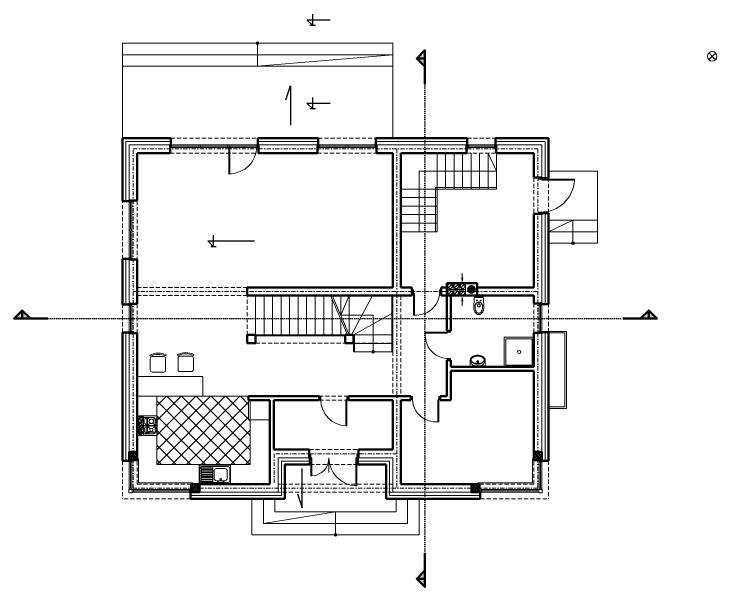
# Model space of a CAD drawing. Header units: millimetres. Extents: x 2435 to 7334, y 2827 to 6518.
# Drawn here: x 5189 to 7334, y 4771 to 6518 of the extents above; entities that cross this region are included whole.
import ezdxf

# ---------------------------------------------------------------- set-up
doc = ezdxf.new("R2010")
doc.units = ezdxf.units.MM
for name, pattern in [('DASHDOT', [25.4, 12.7, -6.35, 0, -6.35]), ('DASHED', [19.05, 12.7, -6.35]), ('DOT', [6.35, 0, -6.35])]:
    doc.linetypes.add(name, pattern=pattern)
doc.layers.add('A-meble', color=7, linetype='Continuous', lineweight=5, true_color=0x8a8a8a)
for name, color, linetype, lineweight in [('A-murowane', 6, 'Continuous', 50), ('A-osie', 7, 'DASHDOT', 5), ('A-p.widokowa', 5, 'Continuous', 15), ('A-pod', 5, 'DASHED', 15), ('A-schody', 2, 'Continuous', 0), ('A-stolarka', 1, 'Continuous', 5), ('A-w.ocieplenie', 4, 'BATTING', 5), ('A-wykończenie', 4, 'Continuous', 5), ('A17_OPIS_WARSTW', 32, 'Continuous', 9), ('B-linia przekrojowa', 40, 'DOT', 30), ('B-materiały', 9, 'Continuous', 0)]:
    doc.layers.add(name, color=color, linetype=linetype, lineweight=lineweight)
doc.layers.add('oznaczenia niedr', color=7, linetype='Continuous', lineweight=0, plot=False)
doc.layers.get('A17_OPIS_WARSTW').off()
doc.styles.add('APLUS', font='arial.ttf', dxfattribs={"width": 0.6})
doc.linetypes.add('BATTING', pattern='A,0.00254,-2.54,[134,ltypeshp.shx,S=2.54,R=0,X=-2.54,Y=0],-5.08,[134,ltypeshp.shx,S=2.54,R=180,X=2.54,Y=0],-2.54', length=10.16254)
pattern_1 = [(45, (-4358.3227, -2953.6666), (-3.535534, 3.535534), []), (45, (-4354.7977, -2953.6666), (-3.535534, 3.535534), [5, -2.5])]

# ---------------------------------------------------------------- blocks, each defined once
blk = doc.blocks.new('A$C7FE075C5')
at = {"layer": 'A-stolarka'}
for p, q in [((-5, 0), (-85, 0)), ((-85, -4), (-5, -4)), ((-85, -8), (-5, -8))]:
    blk.add_line(p, q, dxfattribs=at)
for points in [[(-90, 0), (-85, 0), (-85, -8), (-90, -8), (-90, 0)], [(-5, 0), (0, 0), (0, -8), (-5, -8), (-5, 0)]]:
    blk.add_lwpolyline(points, dxfattribs=at)
blk = doc.blocks.new('A$C77EB5EB5')
at = {"layer": 'A-stolarka'}
for p, q in [((-5, 0), (-175, 0)), ((-175, -4), (-92.5, -4)), ((-175, -8), (-92.5, -8)), ((-87.5, -4), (-5, -4)), ((-87.5, -8), (-5, -8))]:
    blk.add_line(p, q, dxfattribs=at)
for points in [[(-180, 0), (-175, 0), (-175, -8), (-180, -8), (-180, 0)], [(-92.5, 0), (-87.5, 0), (-87.5, -8), (-92.5, -8), (-92.5, 0)], [(-5, 0), (0, 0), (0, -8), (-5, -8), (-5, 0)]]:
    blk.add_lwpolyline(points, dxfattribs=at)
blk = doc.blocks.new('A$C386A056A')
at = {"layer": 'A-stolarka'}
for p, q in [((-25, 0), (-25, -90)), ((-17, 0), (-17, -90)), ((-25, -5), (-17, -5)), ((-21, -5), (-21, -85)), ((-25, -85), (-17, -85))]:
    blk.add_line(p, q, dxfattribs=at)
blk = doc.blocks.new('A$C6DA452C0')
at = {"layer": 'A-stolarka'}
for p, q in [((175, 8), (5, 8)), ((175, 4), (5, 4)), ((5, 0), (175, 0))]:
    blk.add_line(p, q, dxfattribs=at)
for points in [[(5, 0), (0, 0), (0, 8), (5, 8), (5, 0)], [(180, 0), (175, 0), (175, 8), (180, 8), (180, 0)]]:
    blk.add_lwpolyline(points, dxfattribs=at)
blk = doc.blocks.new('A$C4D3D61A9')
at = {"layer": 'A-stolarka'}
for points in [[(5, 5), (8, 5), (8, 72), (5, 72)], [(0, -5), (5, -5), (5, 5), (0, 5)], [(85, -5), (90, -5), (90, 5), (85, 5)]]:
    blk.add_lwpolyline(points, close=True, dxfattribs=at)
blk.add_arc((13.4, 0.4), 71.8, 3.6579, 94.2871, dxfattribs=at)
blk = doc.blocks.new('A$C2D106B1B')
at = {"layer": 'A-meble'}
for p, q in [((-52.4, 25.1), (-49.1, 23.6)), ((-41.2, 23.5), (-5.9, 23.5)), ((-47.1, -17.7), (-47.1, 17.7)), ((0, 17.7), (0, -17.7)), ((-52, -24.9), (-48.6, -23.8)), ((-5.9, -23.5), (-41.2, -23.5))]:
    blk.add_line(p, q, dxfattribs=at)
for centre, radius, start, end in [((2.9, 0.5), 60.5, 156.0391, 204.869), ((2.9, 0.5), 57, 156.0505, 205.2284), ((-41.2, 17.7), 5.89, 90, 180), ((-5.9, 17.7), 5.89, 0, 90), ((-41.2, -17.7), 5.89, 180, 270), ((-5.9, -17.7), 5.89, 270, 0)]:
    blk.add_arc(centre, radius, start, end, dxfattribs=at)
blk = doc.blocks.new('A$C7B764E71')
at = {"layer": 'A-meble'}
for points in [[(-90, 0), (-90, 90), (0, 90), (0, 0)], [(-85, 5), (-85, 85), (-5, 85), (-5, 5)]]:
    blk.add_lwpolyline(points, close=True, dxfattribs=at)
blk.add_circle((-43.9, 45), 5, dxfattribs=at)
at = {"layer": 'A-meble', "style": 'APLUS', "width": 0.8, "flags": 9}
blk.add_attdef('ESTCODE', (-90, 90), '', height=0.0213, dxfattribs=at)
blk = doc.blocks.new('A$C19D832B9')
at = {"layer": 'A-meble'}
blk.add_lwpolyline([(49.5, -12.6, -0.108747), (30.3, -15.5), (0, -13.5), (0, 13.5), (30.3, 15.5, -0.108747), (49.5, 12.6, -0.297002), (58.1, 0, -0.297002)], format="xyb", close=True, dxfattribs=at)
for points in [[(2.9, -13.7), (3.8, -11.4, 0.092626), (3.9, -10.6), (3.9, 10.3, 0.110215), (3.7, 11.1), (2.5, 13.7)], [(33.4, -11.5, 0.140223), (47.8, -8.2, 0.280577), (53.5, 0, 0.280577), (47.8, 8.2, 0.140223), (33.4, 11.5, 0.496783), (19.9, 0, 0.496783), (33.4, -11.5, -0.492052), (21.8, 0, -0.492052), (33.4, 11.5)], [(32.2, -3.9), (28.2, -3.9, -0.414214), (26.2, -1.9), (26.2, 0), (26.2, 1.8, -0.414214), (28.2, 3.8), (32.2, 3.8)], [(47.6, -8.4, 0.255814), (54.7, 0, 0.255814), (47.6, 8.4)]]:
    blk.add_lwpolyline(points, format="xyb", dxfattribs=at)
blk.add_lwpolyline([(6.1, -11), (6.1, 10.7)], dxfattribs=at)
for centre in [(14.8, 5.8), (14.8, -5.8)]:
    blk.add_circle(centre, 1.28, dxfattribs=at)
blk.add_arc((30.4, 0), 4.2, 294.6859, 65.3141, dxfattribs=at)
blk = doc.blocks.new('A$C40803298')
at = {"layer": 'A-meble', "linetype": 'Continuous'}
for p, q in [((0, -22.5), (0, 22.5)), ((0, 22.5), (19.5, 22.5)), ((0, 7.1), (0, -7.1)), ((15.6, 3.8), (15.6, 1.4)), ((11.8, 0), (14.2, 0)), ((15.6, -1.4), (15.6, -3.8)), ((17.1, 0), (19.5, 0)), ((0, -22.5), (19.5, -22.5))]:
    blk.add_line(p, q, dxfattribs=at)
for points in [[(29.2, 18.2), (28.2, 19.2), (27.2, 20.1), (26.1, 20.9), (24.9, 21.5), (23.6, 22), (22.2, 22.3), (20.9, 22.5), (19.5, 22.5)], [(2.4, 12.9), (2, 11.3), (1.7, 9.7), (1.5, 8.1), (1.3, 6.5), (1.1, 4.9), (1, 3.2), (0.9, 1.6), (0.9, 0)], [(0.9, 0), (0.9, -1.6), (1, -3.2), (1.1, -4.8), (1.3, -6.5), (1.5, -8.1), (1.7, -9.7), (2, -11.3), (2.3, -12.9)], [(3.7, 15), (3.4, 14.7), (3.2, 14.5), (3, 14.3), (2.8, 14), (2.7, 13.8), (2.6, 13.5), (2.4, 13.2), (2.4, 12.9)], [(3.7, 12.7), (3.5, 11.1), (3.3, 9.5), (3.1, 7.9), (3, 6.4), (2.9, 4.8), (2.8, 3.2), (2.8, 1.6), (2.8, 0)], [(2.8, 0), (2.8, -1.6), (2.8, -3.2), (2.9, -4.8), (3, -6.3), (3.1, -7.9), (3.3, -9.5), (3.5, -11.1), (3.7, -12.7)], [(22.5, 21.3), (20, 21.3), (17.5, 21), (15, 20.5), (12.5, 19.8), (10.2, 18.9), (7.9, 17.7), (5.7, 16.4), (3.7, 15)], [(5, 15), (4.7, 14.8), (4.5, 14.5), (4.3, 14.2), (4.1, 13.9), (4, 13.6), (3.8, 13.3), (3.8, 13), (3.7, 12.7)], [(22.5, 21.3), (20.1, 21.3), (17.8, 21), (15.4, 20.5), (13.1, 19.8), (10.9, 18.8), (8.8, 17.7), (6.8, 16.4), (5, 15)], [(11, 12), (10.2, 10.6), (9.6, 9.2), (9, 7.7), (8.6, 6.2), (8.3, 4.7), (8.1, 3.1), (8, 1.6), (8.1, 0)], [(8.1, 0), (8, -1.6), (8.1, -3.1), (8.3, -4.7), (8.6, -6.2), (9, -7.7), (9.6, -9.2), (10.2, -10.6), (11, -12)], [(11.7, 12.6), (11.3, 9.4), (11, 6.3), (10.8, 3.2), (10.7, 0), (10.8, -3.2), (11, -6.3), (11.3, -9.5), (11.7, -12.6)], [(20.7, 19.7), (19.2, 19.1), (17.8, 18.4), (16.5, 17.5), (15.2, 16.6), (14, 15.6), (12.9, 14.4), (11.9, 13.2), (11, 12)], [(26.4, 17.4), (25.9, 18), (25.2, 18.5), (24.6, 18.9), (23.8, 19.2), (23.1, 19.5), (22.3, 19.7), (21.5, 19.7), (20.7, 19.7)], [(31.7, 6.2), (31.4, 7.7), (30.9, 9.2), (30.4, 10.7), (29.8, 12.1), (29.1, 13.5), (28.3, 14.9), (27.4, 16.2), (26.4, 17.4)], [(31.1, 15.2), (30.9, 15.6), (30.7, 16), (30.5, 16.4), (30.2, 16.8), (30, 17.2), (29.7, 17.5), (29.4, 17.9), (29.2, 18.2)], [(34.9, 1.6), (34.8, 3.3), (34.5, 5.1), (34.2, 6.9), (33.7, 8.6), (33.2, 10.3), (32.6, 12), (31.9, 13.6), (31.1, 15.2)], [(31.7, -6.2), (32, -4.7), (32.3, -3.1), (32.4, -1.6), (32.4, 0), (32.4, 1.6), (32.3, 3.1), (32, 4.7), (31.7, 6.2)], [(34.9, -1.6), (35, -1.2), (35, -0.8), (35, -0.4), (35, 0), (35, 0.4), (35, 0.8), (35, 1.2), (34.9, 1.6)], [(2.3, -12.9), (2.4, -13.2), (2.5, -13.4), (2.7, -13.7), (2.8, -14), (3, -14.3), (3.2, -14.5), (3.4, -14.7), (3.7, -14.9)], [(3.7, -12.7), (3.7, -13), (3.8, -13.3), (3.9, -13.6), (4.1, -13.9), (4.3, -14.2), (4.5, -14.5), (4.7, -14.7), (4.9, -15)], [(3.7, -14.9), (5.7, -16.4), (7.9, -17.7), (10.1, -18.8), (12.5, -19.8), (14.9, -20.5), (17.4, -21), (19.9, -21.3), (22.5, -21.3)], [(4.9, -15), (6.8, -16.4), (8.8, -17.7), (10.9, -18.8), (13.1, -19.7), (15.4, -20.5), (17.7, -21), (20.1, -21.3), (22.5, -21.3)], [(11, -12), (11.9, -13.2), (12.9, -14.4), (14, -15.6), (15.2, -16.6), (16.5, -17.5), (17.8, -18.4), (19.2, -19.1), (20.7, -19.7)], [(19.5, -22.5), (20.9, -22.5), (22.2, -22.3), (23.6, -22), (24.9, -21.5), (26.1, -20.9), (27.2, -20.1), (28.2, -19.2), (29.2, -18.2)], [(20.7, -19.7), (21.5, -19.7), (22.3, -19.7), (23.1, -19.5), (23.8, -19.2), (24.6, -18.9), (25.2, -18.5), (25.9, -18), (26.4, -17.4)], [(26.4, -17.4), (27.4, -16.2), (28.3, -14.9), (29.1, -13.5), (29.8, -12.1), (30.4, -10.7), (30.9, -9.2), (31.4, -7.7), (31.7, -6.2)], [(29.2, -18.2), (29.4, -17.9), (29.7, -17.5), (30, -17.2), (30.2, -16.8), (30.5, -16.4), (30.7, -16), (30.9, -15.6), (31.1, -15.2)], [(31.1, -15.2), (31.9, -13.6), (32.6, -12), (33.2, -10.3), (33.7, -8.6), (34.2, -6.9), (34.5, -5.1), (34.8, -3.3), (34.9, -1.6)]]:
    blk.add_lwpolyline(points, dxfattribs=at)
for points in [[(12.7, 0), (13.5, -2.1), (15.6, -2.9), (17.8, -2.1), (18.6, 0), (17.8, 2.1), (15.6, 2.9), (13.5, 2.1)], [(13.5, 0), (14.1, -1.5), (15.6, -2.1), (17.2, -1.5), (17.8, 0), (17.2, 1.5), (15.6, 2.1), (14.1, 1.5)]]:
    blk.add_lwpolyline(points, close=True, dxfattribs=at)
blk = doc.blocks.new('A$C206D636A')
at = {"layer": 'A-murowane'}
h = blk.add_hatch(color=256, dxfattribs=at)
h.dxf.hatch_style = 1
h.paths.add_polyline_path([(-180, -416, 1), (-200, -416, 0.178765), (-197.6, -422.5), (-182.4, -422.5, 0.178765)])
h.paths.add_polyline_path([(-182.4, -422.5), (-197.6, -422.5, 0.460566)])
for p, q in [((-265, -397), (-265, -435)), ((-265, -397), (-172, -397)), ((-172, -397), (-172, -435))]:
    blk.add_line(p, q, dxfattribs=at)
blk.add_circle((-190, -416), 10, dxfattribs=at)
at = {"layer": 'A-p.widokowa'}
for p, q in [((-260.4, -411.4), (-250.6, -401.6)), ((-246, -397), (-246, -435)), ((-241.4, -411.4), (-231.6, -401.6)), ((-227, -397), (-227, -435)), ((-222.4, -411.4), (-212.6, -401.6)), ((-208, -397), (-208, -435)), ((-265, -416), (-208, -416)), ((-260.4, -430.4), (-250.6, -420.6)), ((-241.4, -430.4), (-231.6, -420.6)), ((-222.4, -430.4), (-212.6, -420.6))]:
    blk.add_line(p, q, dxfattribs=at)
for centre in [(-255.5, -406.5), (-236.5, -406.5), (-217.5, -406.5), (-255.5, -425.5), (-236.5, -425.5), (-217.5, -425.5)]:
    blk.add_circle(centre, 7, dxfattribs=at)
blk = doc.blocks.new('A$C3D9378BC')
at = {"layer": 'A-p.widokowa'}
h = blk.add_hatch(color=256, dxfattribs=at)
h.dxf.hatch_style = 1
h.paths.add_polyline_path([(2, 25), (0, 14.1), (3.9, 14.1)])
blk.add_lwpolyline([(3.9, 14.1), (2, 25), (0, 14.1)], close=True, dxfattribs=at)
blk.add_lwpolyline([(2, 14.1), (2, 0)], dxfattribs=at)
blk = doc.blocks.new('A$C31ED699E')
at = {"layer": 'A-stolarka'}
for points in [[(-10, 110), (-10, 105), (0, 105), (0, 110)], [(0, 105), (0, 102), (99.1, 102), (99.1, 105)], [(-10, 5), (-10, 0), (0, 0), (0, 5)]]:
    blk.add_lwpolyline(points, close=True, dxfattribs=at)
blk.add_arc((-2.6, 106.8), 101.9, 268.6726, 357.2758, dxfattribs=at)
blk = doc.blocks.new('A$C65A02EB3')
at = {"layer": 'A-meble'}
for p, q in [((61.3, 59.7), (0, 59.7)), ((0, 59.7), (0, 0)), ((4.6, 50.5), (4.6, 9.2)), ((5.9, 53.8), (10.3, 49.5)), ((50.5, 55.1), (9.2, 55.1)), ((11.7, 48), (14.3, 45.5)), ((21.8, 48), (19.3, 45.5)), ((28.9, 55.1), (23.3, 49.5)), ((28.9, 55.1), (28.9, 30.8)), ((30.8, 55.1), (34.9, 51)), ((30.8, 55.1), (30.8, 30.8)), ((36.4, 49.5), (38.9, 47)), ((47, 47), (49.5, 49.5)), ((51, 51), (53.8, 53.8)), ((55.1, 9.2), (55.1, 50.5)), ((59.9, 50.1), (56.5, 50.1)), ((56.5, 50.1), (56.5, 48.7)), ((56.5, 48.7), (59.9, 48.7)), ((56.5, 47), (56.5, 48.4)), ((56.5, 48.4), (59.9, 48.4)), ((59.9, 47), (56.5, 47)), ((56.5, 45.2), (56.5, 46.7)), ((56.5, 46.7), (59.9, 46.7)), ((59.9, 45.2), (56.5, 45.2)), ((59.9, 48.7), (59.9, 50.1)), ((59.9, 48.4), (59.9, 47)), ((59.9, 46.7), (59.9, 45.2)), ((61.3, 0), (61.3, 59.7)), ((4.6, 30.8), (10.3, 36.5)), ((4.6, 30.8), (28.9, 30.8)), ((8.7, 24.8), (4.6, 28.9)), ((4.6, 28.9), (28.9, 28.9)), ((12.7, 20.8), (10.2, 23.4)), ((11.7, 37.9), (14.3, 40.4)), ((21.8, 37.9), (19.3, 40.4)), ((20.8, 20.8), (23.4, 23.4)), ((28.9, 30.8), (23.3, 36.5)), ((24.8, 24.8), (28.9, 28.9)), ((28.9, 28.9), (28.9, 4.6)), ((30.8, 30.8), (34.9, 34.9)), ((30.8, 30.8), (55.1, 30.8)), ((30.8, 28.9), (55.1, 28.9)), ((36.5, 23.3), (30.8, 28.9)), ((30.8, 28.9), (30.8, 4.6)), ((36.4, 36.4), (38.9, 38.9)), ((40.4, 19.3), (37.9, 21.8)), ((48, 21.8), (45.5, 19.3)), ((47, 38.9), (49.5, 36.4)), ((55.1, 28.9), (49.5, 23.3)), ((51, 34.9), (55.1, 30.8)), ((0, 0), (61.3, 0)), ((8.7, 8.7), (5.9, 5.9)), ((9.2, 4.6), (50.5, 4.6)), ((12.7, 12.7), (10.2, 10.2)), ((20.8, 12.7), (23.4, 10.2)), ((24.8, 8.7), (28.9, 4.6)), ((36.5, 10.3), (30.8, 4.6)), ((40.4, 14.3), (37.9, 11.7)), ((48, 11.7), (45.5, 14.3)), ((53.8, 5.9), (49.5, 10.3))]:
    blk.add_line(p, q, dxfattribs=at)
for centre, radius in [((16.8, 43), 4.58), ((43, 43), 6.76), ((16.8, 16.8), 6.76), ((58.3, 39.7), 2.18), ((58.3, 30.5), 2.18), ((58.3, 21.3), 2.18), ((43, 16.8), 4.58), ((58.3, 12.2), 2.18)]:
    blk.add_circle(centre, radius, dxfattribs=at)
for centre, start, end in [((9.2, 50.5), 90, 180), ((50.5, 50.5), 0, 90), ((9.2, 9.2), 180, 270), ((50.5, 9.2), 270, 0)]:
    blk.add_arc(centre, 4.6, start, end, dxfattribs=at)
blk = doc.blocks.new('A$C4FEF13A8')
at = {"layer": 'A-meble'}
for p, q in [((0, -48.1), (0, 48.1)), ((0, 48.1), (57.7, 48.1)), ((9.2, 45.7), (48.5, 45.7)), ((57.7, -48.1), (57.7, 48.1)), ((4.4, -40.9), (4.4, 40.9)), ((7.8, 5.8), (7.8, 42.3)), ((7.8, 42.3), (12.6, 42.3)), ((12.6, 5.8), (12.6, 42.3)), ((15.2, 5.8), (15.2, 42.3)), ((15.2, 42.3), (20.1, 42.3)), ((20.1, 5.8), (20.1, 42.3)), ((22.7, 5.8), (22.7, 42.3)), ((22.7, 42.3), (27.5, 42.3)), ((27.5, 5.8), (27.5, 42.3)), ((30.2, 5.8), (30.2, 42.3)), ((30.2, 42.3), (35, 42.3)), ((35, 5.8), (35, 42.3)), ((37.6, 5.8), (37.6, 42.3)), ((37.6, 42.3), (42.4, 42.3)), ((42.4, 5.8), (42.4, 42.3)), ((45.1, 5.8), (45.1, 42.3)), ((45.1, 42.3), (49.9, 42.3)), ((49.9, 5.8), (49.9, 42.3)), ((53.3, -40.9), (53.3, 40.9)), ((7.8, 5.8), (12.6, 5.8)), ((15.2, 5.8), (20.1, 5.8)), ((17.6, 2.4), (40, 2.4)), ((22.7, 5.8), (27.5, 5.8)), ((30.2, 5.8), (35, 5.8)), ((37.6, 5.8), (42.4, 5.8)), ((45.1, 5.8), (49.9, 5.8)), ((10.4, -30.8), (10.4, -4.8)), ((47.3, -30.8), (47.3, -4.8)), ((17.6, -38), (40, -38)), ((0, -48.1), (57.7, -48.1)), ((9.2, -45.7), (48.5, -45.7))]:
    blk.add_line(p, q, dxfattribs=at)
for centre, radius in [((7.8, -9.2), 0.961), ((14.8, -17.8), 2.4), ((7.8, -26.3), 0.961)]:
    blk.add_circle(centre, radius, dxfattribs=at)
for centre, radius, start, end in [((9.2, 40.9), 4.81, 90, 180), ((48.5, 40.9), 4.81, 0, 90), ((17.6, -4.8), 7.21, 90, 180), ((40, -4.8), 7.21, 0, 90), ((9.2, -40.9), 4.81, 180, 270), ((17.6, -30.8), 7.21, 180, 270), ((40, -30.8), 7.21, 270, 0), ((48.5, -40.9), 4.81, 270, 0)]:
    blk.add_arc(centre, radius, start, end, dxfattribs=at)
blk = doc.blocks.new('A$C443F3476')
at = {"layer": 'A-p.widokowa'}
for p, q in [((19, 57), (0, 57)), ((4.6, 52.4), (14.4, 42.6)), ((19, 57), (19, 0)), ((19, 38), (0, 38)), ((4.6, 33.4), (14.4, 23.6)), ((19, 19), (0, 19)), ((19, 0), (0, 0)), ((4.6, 14.4), (14.4, 4.6))]:
    blk.add_line(p, q, dxfattribs=at)
for centre in [(9.5, 47.5), (9.5, 28.5), (9.5, 9.5)]:
    blk.add_circle(centre, 7, dxfattribs=at)
blk = doc.blocks.new('A$C560A2D75')
at = {"layer": 'A-murowane'}
h = blk.add_hatch(color=256, dxfattribs=at)
h.dxf.hatch_style = 1
h.paths.add_polyline_path([(-78.5, 25), (-53.5, 0), (-103.5, 0)])
blk.add_line((-103.5, 0), (0, 0), dxfattribs=at)
blk.add_lwpolyline([(-78.5, 0), (-78.5, 25), (-53.5, 0), (-103.5, 0), (-78.5, 25)], dxfattribs=at)
blk = doc.blocks.new('A$C7E556D42')
at = {"layer": 'B-linia przekrojowa'}
for p, q in [((-877, -1515.3), (-877, 18.8)), ((-2027.5, -800), (-272.5, -800))]:
    blk.add_line(p, q, dxfattribs=at)
at = {"layer": 'A17_OPIS_WARSTW', "xscale": -1, "rotation": 90}
blk.add_blockref('A$C560A2D75', (-877, -84.7), dxfattribs=at)
at = {"layer": 'A17_OPIS_WARSTW'}
blk.add_blockref('A$C560A2D75', (-2027.5, -800), dxfattribs=at)
at = {"layer": 'A17_OPIS_WARSTW', "xscale": -1}
blk.add_blockref('A$C560A2D75', (-272.5, -800), dxfattribs=at)
at = {"layer": 'A17_OPIS_WARSTW', "rotation": 90}
blk.add_blockref('A$C560A2D75', (-877, -1515.3), dxfattribs=at)
blk = doc.blocks.new('A$C5C421627')
at = {"layer": 'A-meble'}
h = blk.add_hatch(dxfattribs=at)
h.set_pattern_fill('NET', color=256, scale=10, angle=45)
h.set_pattern_definition([(45, (-4358.323, -2953.667), (-22.45064, 22.45064), []), (135, (-4358.323, -2953.667), (-22.45064, -22.45064), [])])
h.paths.add_polyline_path([(-1195, 313), (-915, 313), (-915, 241), (-910, 241), (-910, 105), (-1195, 105)])
edge = h.paths.add_edge_path(flags=16)
edge.add_line((-1055, 313), (-915, 313))
at = {"layer": 'A-schody', "ltscale": 0.8}
h = blk.add_hatch(color=256, dxfattribs=at)
h.dxf.hatch_style = 1
edge = h.paths.add_edge_path()
edge.add_arc((-887.5, 1390), 4.09, 0, 360)
h = blk.add_hatch(color=256, dxfattribs=at)
h.dxf.hatch_style = 1
edge = h.paths.add_edge_path()
edge.add_arc((75, 780), 4.09, 0, 360)
h = blk.add_hatch(color=256, dxfattribs=at)
h.dxf.hatch_style = 1
edge = h.paths.add_edge_path()
edge.add_arc((-535, 448), 4.09, 0, 360)
h = blk.add_hatch(color=256, dxfattribs=at)
h.dxf.hatch_style = 1
edge = h.paths.add_edge_path()
edge.add_arc((-650, -110), 4.09, 0, 360)
at = {"layer": 'B-materiały'}
h = blk.add_hatch(dxfattribs=at)
h.set_pattern_fill('JIS_STN_1E', color=256, scale=5)
h.set_pattern_definition(pattern_1)
h.paths.add_polyline_path([(-1280, 143), (-1280, 118), (-1255, 118), (-1255, 143)])
h = blk.add_hatch(dxfattribs=at)
h.set_pattern_fill('JIS_STN_1E', color=256, scale=5)
h.set_pattern_definition(pattern_1)
h.paths.add_polyline_path([(-20, 143), (-20, 118), (-45, 118), (-45, 143)])
h = blk.add_hatch(dxfattribs=at)
h.set_pattern_fill('JIS_STN_1E', color=256, scale=5)
h.set_pattern_definition(pattern_1)
h.paths.add_polyline_path([(-1090, 45), (-1090, 20), (-1065, 20), (-1065, 45)])
h = blk.add_hatch(dxfattribs=at)
h.set_pattern_fill('JIS_STN_1E', color=256, scale=5)
h.set_pattern_definition(pattern_1)
h.paths.add_polyline_path([(-210, 45), (-210, 20), (-235, 20), (-235, 45)])
for p, q in [((-737, 1461.5), (-719.5, 1444)), ((-737, 1461.5), (-665.7, 1461.5)), ((-719.5, 1444), (-719.5, 1479)), ((-711.2, 1444), (-727.8, 1444)), ((-719.5, 1189.6), (-719.5, 1224.6)), ((-737, 1207.1), (-665.7, 1207.1)), ((-737, 1207.1), (-719.5, 1189.6)), ((-711.2, 1189.6), (-727.8, 1189.6)), ((-1022.2, 769.2), (-1022.2, 804.2)), ((-1039.7, 786.7), (-897.1, 786.7)), ((-1039.7, 786.7), (-1022.2, 769.2)), ((-1013.9, 769.2), (-1030.5, 769.2))]:
    blk.add_line(p, q)
for points in [[(-801.1, 1217.7), (-787, 1259.8), (-787, 1140.2)], [(-765.5, 14.8), (-751.5, -27.3), (-751.5, 92.3)]]:
    blk.add_lwpolyline(points)
at = {"layer": 'A-meble'}
for p, q in [((-1055, 373), (-1255, 373)), ((-1055, 313), (-1055, 373)), ((-1195, 313), (-1255, 313)), ((-1255, 313), (-1055, 313)), ((-1195, 105), (-1195, 313)), ((-1055, 313), (-915, 313)), ((-910, 301), (-910, 105)), ((-910, 105), (-1195, 105))]:
    blk.add_line(p, q, dxfattribs=at)
blk.add_lwpolyline([(-915, 301), (-915, 241), (-850, 241)], dxfattribs=at)
at = {"layer": 'A-murowane'}
for p, q in [((-1300, 1100), (-1153, 1100)), ((-1300, 908), (-1300, 1100)), ((-887, 1100), (-703, 1100)), ((-527, 1100), (-248, 1100)), ((-162, 1100), (0, 1100)), ((0, 1100), (0, 978)), ((-1155, 1055), (-1155, 1080)), ((-885, 1055), (-885, 1080)), ((-705, 1055), (-705, 1080)), ((-525, 1055), (-525, 1080)), ((-250, 1055), (-250, 1080)), ((-160, 1055), (-160, 1080)), ((-1255, 910), (-1255, 1055)), ((-1255, 1055), (-1155, 1055)), ((-885, 1055), (-705, 1055)), ((-525, 1055), (-475, 1055)), ((-475, 1055), (-475, 645)), ((-450, 1055), (-250, 1055)), ((-450, 1055), (-450, 645)), ((-160, 1055), (-45, 1055)), ((-45, 1055), (-45, 980)), ((-45, 980), (-20, 980)), ((-1280, 910), (-1255, 910)), ((-45, 870), (-45, 645)), ((-45, 870), (-20, 870)), ((0, 872), (0, 594)), ((-1300, 593), (-1300, 732)), ((-1280, 730), (-1255, 730)), ((-1255, 595), (-1255, 730)), ((-919, 620), (-919, 645)), ((-919, 645), (-475, 645)), ((-417, 645), (-450, 645)), ((-417, 645), (-417, 620)), ((-327, 645), (-327, 620)), ((-327, 645), (-310, 645)), ((-227, 645), (-228, 645)), ((-45, 645), (-217, 645)), ((-417, 620), (-919, 620)), ((-45, 620), (-327, 620)), ((-310, 620), (-310, 513)), ((-298, 620), (-298, 513)), ((-45, 620), (-45, 596)), ((-1280, 595), (-1255, 595)), ((-45, 596), (-20, 596)), ((-20, 596), (-20, 594)), ((-20, 594), (0, 594)), ((-1300, 116), (-1300, 507)), ((-1280, 505), (-1255, 505)), ((-1255, 118), (-1255, 505)), ((-310, 513), (-298, 513)), ((-45, 506), (-45, 403)), ((-45, 506), (-20, 506)), ((-20, 508), (0, 508)), ((-20, 506), (-20, 508)), ((0, 116), (0, 508)), ((-310, 423), (-310, 313)), ((-310, 423), (-298, 423)), ((-298, 423), (-298, 403)), ((-298, 403), (-45, 403)), ((-298, 391), (-298, 301)), ((-298, 391), (-45, 391)), ((-45, 391), (-45, 143)), ((-700, 313), (-915, 313)), ((-850, 301), (-850, 45)), ((-700, 301), (-838, 301)), ((-838, 301), (-838, 150)), ((-700, 313), (-700, 301)), ((-610, 313), (-610, 301)), ((-420, 313), (-610, 313)), ((-475, 301), (-610, 301)), ((-475, 301), (-475, 150)), ((-450, 301), (-450, 45)), ((-420, 301), (-450, 301)), ((-420, 313), (-420, 301)), ((-330, 313), (-330, 301)), ((-310, 313), (-330, 313)), ((-298, 301), (-330, 301)), ((-730, 150), (-838, 150)), ((-730, 150), (-730, 125)), ((-580, 150), (-580, 125)), ((-475, 150), (-580, 150)), ((-1255, 118), (-1280, 118)), ((-45, 118), (-20, 118)), ((-728, 105), (-805, 105)), ((-805, 0), (-805, 105)), ((-495, 105), (-582, 105)), ((-495, 105), (-495, 0)), ((-850, 45), (-1090, 45)), ((-1090, 20), (-1090, 45)), ((-235, 45), (-450, 45)), ((-805, 0), (-1092, 0)), ((-495, 0), (-208, 0))]:
    blk.add_line(p, q, dxfattribs=at)
for points in [[(-1155, 1080), (-1153, 1080), (-1153, 1100)], [(-887, 1100), (-887, 1080), (-885, 1080)], [(-703, 1100), (-703, 1080), (-705, 1080)], [(-527, 1100), (-527, 1080), (-525, 1080)], [(-250, 1080), (-248, 1080), (-248, 1100)], [(-162, 1100), (-162, 1080), (-160, 1080)], [(-20, 980), (-20, 978), (0, 978)], [(-1280, 910), (-1280, 908), (-1300, 908)], [(-20, 870), (-20, 872), (0, 872)], [(-1280, 730), (-1280, 732), (-1300, 732)], [(-1280, 595), (-1280, 593), (-1300, 593)], [(-1300, 507), (-1280, 507), (-1280, 505)], [(-850, 301), (-915, 301), (-915, 313), (-850, 313)], [(-1280, 118), (-1280, 116), (-1300, 116)], [(-728, 105), (-728, 125), (-730, 125)], [(-582, 105), (-582, 125), (-580, 125)], [(-20, 118), (-20, 116), (0, 116)], [(-1090, 20), (-1092, 20), (-1092, 0)], [(-210, 20), (-208, 20), (-208, 0)]]:
    blk.add_lwpolyline(points, dxfattribs=at)
for points in [[(-919, 500), (-919, 475), (-894, 475), (-894, 500)], [(-620, 500), (-620, 475), (-595, 475), (-595, 500)], [(-1280, 143), (-1280, 118), (-1255, 118), (-1255, 143)], [(-20, 143), (-20, 118), (-45, 118), (-45, 143)], [(-1090, 45), (-1090, 20), (-1065, 20), (-1065, 45)], [(-210, 45), (-210, 20), (-235, 20), (-235, 45)]]:
    blk.add_lwpolyline(points, close=True, dxfattribs=at)
at = {"layer": 'A-osie'}
for p, q in [((-1267.5, 32.5), (-1267.5, 1067.5)), ((-1267.5, 1067.5), (-32.5, 1067.5)), ((-462.5, 1067.5), (-462.5, 32.5)), ((-32.5, 1067.5), (-32.5, 32.5)), ((-32.5, 632.5), (-1267.5, 632.5)), ((-837.5, 137.5), (-837.5, 45)), ((-462.5, 137.5), (-837.5, 137.5)), ((-32.5, 32.5), (-1267.5, 32.5))]:
    blk.add_line(p, q, dxfattribs=at)
at = {"layer": 'A-p.widokowa'}
for points in [[(0, 511), (55, 511), (55, 276), (0, 276)], [(0, 506), (50, 506), (50, 281), (0, 281)], [(-1251, 49), (-1251, 122), (-1255, 122)], [(-49, 49), (-49, 122), (-45, 122)], [(-1251, 49), (-1086, 49), (-1086, 45)], [(-49, 49), (-214, 49), (-214, 45)]]:
    blk.add_lwpolyline(points, dxfattribs=at)
at = {"layer": 'A-pod'}
for p, q in [((-1153, 1100), (-887, 1100)), ((-703, 1100), (-527, 1100)), ((-248, 1100), (-162, 1100)), ((-1155, 1055), (-885, 1055)), ((-705, 1055), (-525, 1055)), ((-250, 1055), (-160, 1055)), ((-45, 980), (-45, 870)), ((0, 872), (0, 978)), ((-1300, 732), (-1300, 908)), ((-1255, 910), (-1255, 730)), ((-919, 645), (-1255, 645)), ((-919, 620), (-1255, 620)), ((-919, 500), (-919, 620)), ((-894, 500), (-894, 620)), ((-475, 620), (-475, 313)), ((-450, 620), (-450, 313)), ((-1300, 507), (-1300, 593)), ((-1255, 505), (-1255, 595)), ((-45, 596), (-45, 506)), ((0, 508), (0, 594)), ((-894, 500), (-475, 500)), ((-894, 475), (-475, 475)), ((-700, 313), (-610, 313)), ((-610, 301), (-700, 301)), ((-730, 150), (-580, 150)), ((-1300, 116), (-1300, 0)), ((-1255, 45), (-1255, 118)), ((-45, 45), (-45, 118)), ((0, 116), (0, 0)), ((-728, 105), (-582, 105)), ((-1090, 45), (-1255, 45)), ((-475, 45), (-825, 45)), ((-210, 45), (-45, 45)), ((-475, 20), (-825, 20)), ((-208, 0), (0, 0)), ((-1092, 0), (-1300, 0))]:
    blk.add_line(p, q, dxfattribs=at)
at = {"layer": 'A-schody'}
for p, q in [((-1300, 1390), (-475, 1390)), ((-1300, 1100), (-1300, 1390)), ((-887.5, 1390), (-887.7, 1320)), ((-475, 1100), (-475, 1390)), ((-1300, 1355), (-475, 1355)), ((-887.7, 1320), (-475, 1355)), ((-1300.5, 1320), (-475, 1320)), ((-340, 945), (-340, 1055)), ((-314, 945), (-314, 1055)), ((-288, 945), (-288, 1055)), ((-262, 945), (-262, 1055)), ((-236, 945), (-236, 1055)), ((-210, 945), (-210, 1055)), ((-184, 945), (-184, 1055)), ((-158, 1000), (-184, 1055)), ((-158, 945), (-158, 1055)), ((-158, 1000), (-395, 1000)), ((-395, 815), (-395, 1000)), ((0, 1000), (150, 1000)), ((150, 780), (150, 1000)), ((-340, 945), (-450, 945)), ((-345, 950), (-158, 950)), ((-345, 950), (-345, 815)), ((-340, 945), (-158, 945)), ((-340, 945), (-340, 815)), ((-340, 919), (-450, 919)), ((-340, 893), (-450, 893)), ((-340, 867), (-450, 867)), ((-340, 841), (-450, 841)), ((0, 850), (150, 850)), ((75, 850), (0, 815)), ((75, 780), (75, 850)), ((-340, 815), (-450, 815)), ((0, 815), (150, 815)), ((0, 780), (150, 780)), ((-894, 500), (-894, 620)), ((-868, 500), (-868, 620)), ((-842, 500), (-842, 620)), ((-816, 500), (-816, 620)), ((-790, 500), (-790, 620)), ((-764, 500), (-764, 620)), ((-738, 500), (-738, 620)), ((-712, 500), (-712, 620)), ((-686, 500), (-686, 620)), ((-660, 500), (-660, 607.4)), ((-634, 560), (-634, 620)), ((-608, 500), (-608, 620)), ((-600.7, 500), (-536.9, 620)), ((-478, 448), (-478, 620)), ((-475, 448), (-475, 620)), ((-595, 500), (-478, 565.6)), ((-634, 500), (-634, 547.4)), ((-894, 500), (-608, 500)), ((-894, 497), (-620, 497)), ((-595, 500), (-478, 500)), ((-595, 448), (-595, 500)), ((-592, 448), (-592, 500)), ((-592, 474), (-478, 474)), ((-595, 448), (-475, 448)), ((-905, 0), (-905, -110)), ((-870, 0), (-870, -75)), ((-835, 0), (-835, -40)), ((-465, 0), (-465, -40)), ((-430, 0), (-430, -75)), ((-395, 0), (-395, -110)), ((-650, -40), (-870, -75)), ((-835, -40), (-465, -40)), ((-650, -110), (-650, -40)), ((-870, -75), (-430, -75)), ((-905, -110), (-395, -110))]:
    blk.add_line(p, q, dxfattribs=at)
at = {"layer": 'A-schody', "ltscale": 0.8}
for p, q in [((-613.4, 500), (-665.4, 620)), ((-608, 500), (-660, 620)), ((-634, 560), (-608, 620)), ((-634, 560), (-535, 560)), ((-535, 448), (-535, 560))]:
    blk.add_line(p, q, dxfattribs=at)
for centre in [(-887.5, 1390), (75, 780), (-535, 448), (-650, -110)]:
    blk.add_circle(centre, 4.09, dxfattribs=at)
at = {"layer": 'A-stolarka'}
for p, q in [((-1067.5, 1080), (-1150, 1080)), ((-1150, 1076), (-1067.5, 1076)), ((-890, 1080), (-1062.5, 1080)), ((-1062.5, 1076), (-980, 1076)), ((-975, 1076), (-890, 1076)), ((-1067.5, 1072), (-1150, 1072)), ((-1062.5, 1072), (-975, 1072)), ((-972, 1072), (-890, 1072)), ((-1280, 910), (-1280, 730)), ((-1280, 905), (-1272, 905)), ((-1276, 905), (-1276, 822.5)), ((-1272, 910), (-1272, 730)), ((-1280, 822.5), (-1272, 822.5)), ((-1280, 817.5), (-1272, 817.5)), ((-1276, 817.5), (-1276, 735)), ((-1280, 735), (-1272, 735)), ((-670, 125), (-670, 80.1))]:
    blk.add_line(p, q, dxfattribs=at)
for points in [[(-1155, 1080), (-1150, 1080), (-1150, 1072), (-1155, 1072), (-1155, 1080)], [(-1067.5, 1080), (-1062.5, 1080), (-1062.5, 1072.1), (-1067.5, 1072.1), (-1067.5, 1080)], [(-980, 1080), (-975, 1080), (-975, 1072), (-980, 1072), (-980, 1080)], [(-975, 1076), (-975, 991), (-972, 991), (-972, 1076)], [(-890, 1080), (-885, 1080), (-885, 1072), (-890, 1072), (-890, 1080)], [(-1281, 28), (-1281, 18), (-1271, 18), (-1271, 28), (-1281, 28)], [(-19, 28), (-19, 18), (-29, 18), (-29, 28), (-19, 28)]]:
    blk.add_lwpolyline(points, dxfattribs=at)
for points in [[(-695, 312), (-700, 312), (-700, 302), (-695, 302)], [(-615, 302), (-618, 302), (-618, 222.9), (-615, 222.9)], [(-610, 312), (-615, 312), (-615, 302), (-610, 302)], [(-725, 135), (-730, 135), (-730, 125), (-725, 125)], [(-580, 135), (-585, 135), (-585, 125), (-580, 125)], [(-722, 125), (-725, 125), (-725, 70), (-722, 70)], [(-585, 125), (-588, 125), (-588, 39.3), (-585, 39.3)]]:
    blk.add_lwpolyline(points, close=True, dxfattribs=at)
for centre, radius, start, end in [((-975.1, 1076.1), 85.2, 272.104, 358.2443), ((-615.1, 302.8), 79.9, 180.5436, 267.905), ((-724.3, 124.2), 54.3, 272.3894, 0.8013), ((-583, 126.2), 87, 180.8031, 266.6845)]:
    blk.add_arc(centre, radius, start, end, dxfattribs=at)
at = {"layer": 'A-w.ocieplenie'}
for p, q in [((-1153, 1090), (-1290, 1090)), ((-1290, 908), (-1290, 1090)), ((-887, 1090), (-703, 1090)), ((-527, 1090), (-248, 1090)), ((-162, 1090), (-10, 1090)), ((-10, 978), (-10, 1090)), ((-10, 594), (-10, 872)), ((-1290, 593), (-1290, 732)), ((-1290, 116), (-1290, 507)), ((-10, 116), (-10, 508)), ((-728, 115), (-815, 115)), ((-815, 115), (-815, 10)), ((-582, 115), (-485, 115)), ((-485, 115), (-485, 10)), ((-1092, 10), (-815, 10)), ((-208, 10), (-485, 10))]:
    blk.add_line(p, q, dxfattribs=at)
at = {"layer": 'A-wykończenie'}
for p, q in [((-1280, 1080), (-1155, 1080)), ((-1280, 910), (-1280, 1080)), ((-885, 1080), (-705, 1080)), ((-525, 1080), (-250, 1080)), ((-250, 1080), (-248, 1080)), ((-162, 1080), (-20, 1080)), ((-20, 1080), (-20, 980)), ((-20, 980), (-20, 978)), ((-20, 870), (-20, 872)), ((-20, 870), (-20, 596)), ((-1280, 595), (-1280, 730)), ((-20, 596), (-20, 594)), ((-1280, 118), (-1280, 505)), ((-20, 506), (-20, 508)), ((-20, 506), (-20, 143)), ((-825, 125), (-825, 20)), ((-730, 125), (-825, 125)), ((-475, 125), (-580, 125)), ((-475, 125), (-475, 20)), ((-825, 20), (-1090, 20)), ((-235, 20), (-475, 20))]:
    blk.add_line(p, q, dxfattribs=at)
at = {"layer": 'oznaczenia niedr'}
for p, q in [((510.5, 1359.8), (489.5, 1340.2)), ((500, 1350), (490.2, 1360.5)), ((500, 1350), (509.8, 1339.5))]:
    blk.add_line(p, q, dxfattribs=at)
blk.add_circle((500, 1350), 14.4, dxfattribs=at)
for name, p in [('A$C31ED699E', (-20, 870)), ('A$C206D636A', (-45, 1055))]:
    blk.add_blockref(name, p)
at = {"layer": 'A-meble'}
for name, p, rotation in [('A$C19D832B9', (-212.4, 620), 270), ('A$C40803298', (-215.9, 403), 90)]:
    blk.add_blockref(name, p, dxfattribs=dict(at, rotation=rotation))
at = {"layer": 'A-murowane'}
blk.add_blockref('A$C386A056A', (-1255, 595), dxfattribs=at)
at = {"layer": 'A-p.widokowa', "xscale": -1, "rotation": 180}
blk.add_blockref('A$C3D9378BC', (-264.8, 688.4), dxfattribs=at)
at = {"layer": 'A-p.widokowa'}
blk.add_blockref('A$C3D9378BC', (-264.8, 589.3), dxfattribs=at)
at = {"layer": 'A-p.widokowa', "rotation": 90}
for p in [(-1205, 220.7), (-1205, 201.7)]:
    blk.add_blockref('A$C3D9378BC', p, dxfattribs=at)
at = {"layer": 'A-schody'}
blk.add_blockref('A$C7B764E71', (-45, 403), dxfattribs=at)
at = {"layer": 'A-stolarka'}
for name, p in [('A$C77EB5EB5', (-525, 1080)), ('A$C7FE075C5', (-160, 1080)), ('A$C6DA452C0', (-1271, 20))]:
    blk.add_blockref(name, p, dxfattribs=at)
at = {"layer": 'A-stolarka', "xscale": -1}
for name, p, rotation in [('A$C4D3D61A9', (-417, 632.5), 180), ('A$C4D3D61A9', (-304, 513), 90), ('A$C7FE075C5', (-28, 28), 90.00000000000416)]:
    blk.add_blockref(name, p, dxfattribs=dict(at, rotation=rotation))
at = {"layer": 'A-stolarka'}
for name, p, rotation in [('A$C7FE075C5', (-20, 506), 270), ('A$C4D3D61A9', (-330, 307), 180), ('A$C7FE075C5', (-1272, 28), 270)]:
    blk.add_blockref(name, p, dxfattribs=dict(at, rotation=rotation))
at = {"layer": 'A-stolarka', "xscale": -1}
blk.add_blockref('A$C6DA452C0', (-29, 20), dxfattribs=at)
at = {"layer": 'A17_OPIS_WARSTW'}
for name, p, rotation in [('A$C2D106B1B', (-1191.9, 386.7), 270), ('A$C2D106B1B', (-1107, 388.4), 270), ('A$C4FEF13A8', (-1018.1, 45), 90)]:
    blk.add_blockref(name, p, dxfattribs=dict(at, rotation=rotation))
for name in ['A$C65A02EB3', 'A$C443F3476']:
    blk.add_blockref(name, (-1255, 193.3), dxfattribs=at)
at = {"layer": 'B-linia przekrojowa'}
blk.add_blockref('A$C7E556D42', (500, 1350), dxfattribs=at)

msp = doc.modelspace()

# ---------------------------------------------------------------- block references
msp.add_blockref('A$C5C421627', (6819.9, 5039.4))

doc.saveas('drawing.dxf')
